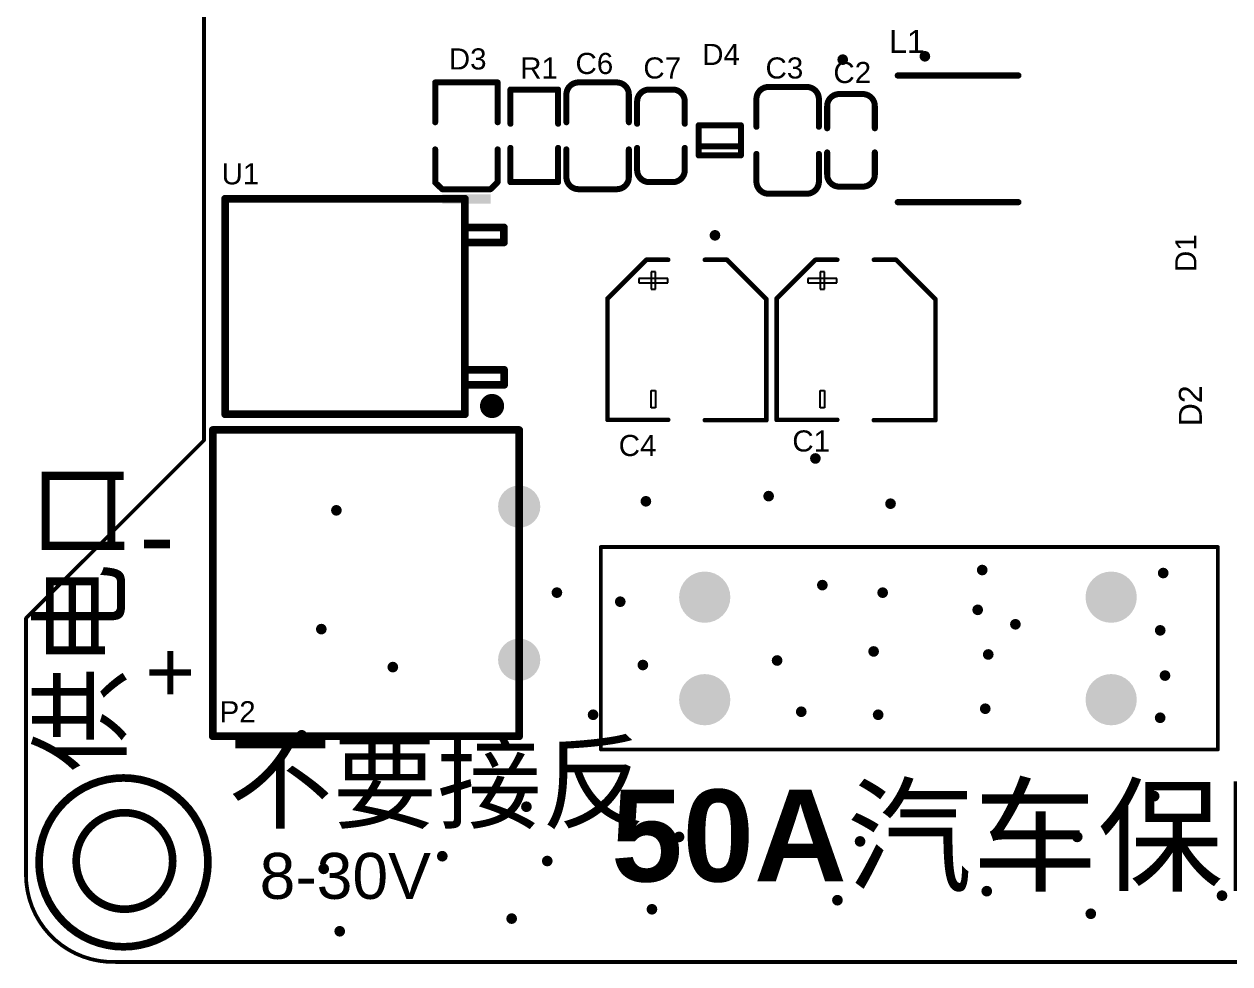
# Model space of a CAD drawing. Header units: inches. Extents: x -6 to 109, y -11 to 64.
# Drawn here: x -5.66 to 34.31, y -0.16 to 31.01 of the extents above; entities that cross this region are included whole.
import ezdxf

# ---------------------------------------------------------------- set-up
doc = ezdxf.new("R2010")
doc.units = ezdxf.units.IN
for name, color, linetype in [('Mechanical1', 6, 'Continuous'), ('PadHoleLayer', 156, 'Continuous'), ('TopOverlay', 2, 'Continuous'), ('ViaHoleLayer', 16, 'Continuous')]:
    doc.layers.add(name, color=color, linetype=linetype)
doc.styles.add('Arial', font='', dxfattribs={"height": 0.2})
doc.styles.add('Arial_Bold', font='', dxfattribs={"height": 0.2})
doc.styles.get('Arial').set_extended_font_data('Arial')
doc.styles.get('Arial_Bold').set_extended_font_data('Arial', bold=True)

# ---------------------------------------------------------------- blocks, each defined once
blk = doc.blocks.new('47UH_4030_3')
at = {"layer": 'TopOverlay', "const_width": 0.203}
for points in [[(2, 2.1), (-2, 2.1)], [(2, -2.1), (-2, -2.1)]]:
    blk.add_lwpolyline(points, dxfattribs=at)
at = {"layer": 'TopOverlay', "const_width": 0.102}
for points in [[(-2.051, 2.1, 1), (-1.949, 2.1, 1)], [(1.949, 2.1, 1), (2.051, 2.1, 1)], [(-2.051, -2.1, 1), (-1.949, -2.1, 1)], [(1.949, -2.1, 1), (2.051, -2.1, 1)]]:
    blk.add_lwpolyline(points, format="xyb", close=True, dxfattribs=at)
blk = doc.blocks.new('LC_TO_252_2_11')
at = {"layer": 'TopOverlay', "const_width": 0.254}
for points in [[(-10.75, 3.573), (-2.8, 3.573)], [(-10.75, -3.573), (-10.75, 3.573)], [(-2.8, -3.573), (-2.8, 3.573)], [(-2.804, 2.623), (-1.504, 2.623)], [(-1.504, 2.123), (-1.504, 2.623)], [(-2.804, 2.123), (-1.504, 2.123)], [(-2.8, -2.1), (-1.5, -2.1)], [(-1.5, -2.6), (-1.5, -2.1)], [(-2.8, -2.6), (-1.5, -2.6)], [(-10.75, -3.573), (-2.8, -3.573)]]:
    blk.add_lwpolyline(points, dxfattribs=at)
at = {"layer": 'TopOverlay'}
for points, const_width in [([(-10.813, 3.573, 1), (-10.686, 3.573, 1)], 0.127), ([(-10.813, 3.573, 1), (-10.686, 3.573, 1)], 0.127), ([(-2.863, 3.573, 1), (-2.736, 3.573, 1)], 0.127), ([(-2.863, 3.573, 1), (-2.736, 3.573, 1)], 0.127), ([(-2.868, 2.623, 1), (-2.741, 2.623, 1)], 0.127), ([(-1.568, 2.623, 1), (-1.441, 2.623, 1)], 0.127), ([(-1.568, 2.623, 1), (-1.441, 2.623, 1)], 0.127), ([(-2.868, 2.123, 1), (-2.741, 2.123, 1)], 0.127), ([(-1.568, 2.123, 1), (-1.441, 2.123, 1)], 0.127), ([(-1.568, 2.123, 1), (-1.441, 2.123, 1)], 0.127), ([(-2.863, -2.1, 1), (-2.736, -2.1, 1)], 0.127), ([(-1.563, -2.1, 1), (-1.436, -2.1, 1)], 0.127), ([(-1.563, -2.1, 1), (-1.436, -2.1, 1)], 0.127), ([(-2.863, -2.6, 1), (-2.736, -2.6, 1)], 0.127), ([(-1.563, -2.6, 1), (-1.436, -2.6, 1)], 0.127), ([(-1.563, -2.6, 1), (-1.436, -2.6, 1)], 0.127), ([(-1.7, -3.3, 1), (-2.1, -3.3, 1)], 0.4), ([(-2.2, -3.3, 1), (-2, -3.3, 1)], 0.2), ([(-1.8, -3.3, 1), (-1.6, -3.3, 1)], 0.2), ([(-10.813, -3.573, 1), (-10.686, -3.573, 1)], 0.127), ([(-10.813, -3.573, 1), (-10.686, -3.573, 1)], 0.127), ([(-2.863, -3.573, 1), (-2.736, -3.573, 1)], 0.127), ([(-2.863, -3.573, 1), (-2.736, -3.573, 1)], 0.127)]:
    blk.add_lwpolyline(points, format="xyb", close=True, dxfattribs=dict(at, const_width=const_width))
blk = doc.blocks.new('LC_0603_R_39')
at = {"layer": 'TopOverlay', "const_width": 0.2}
for points in [[(-0.4, 0.79), (-1.535, 0.79)], [(-1.535, -0.79), (-1.535, 0.79)], [(1.535, 0.79), (0.4, 0.79)], [(1.535, -0.79), (1.535, 0.79)], [(-0.4, -0.79), (-1.535, -0.79)], [(1.535, -0.79), (0.4, -0.79)]]:
    blk.add_lwpolyline(points, dxfattribs=at)
at = {"layer": 'TopOverlay', "const_width": 0.1}
for points in [[(-1.585, 0.79, 1), (-1.485, 0.79, 1)], [(-1.585, 0.79, 1), (-1.485, 0.79, 1)], [(-0.45, 0.79, 1), (-0.35, 0.79, 1)], [(0.35, 0.79, 1), (0.45, 0.79, 1)], [(1.485, 0.79, 1), (1.585, 0.79, 1)], [(1.485, 0.79, 1), (1.585, 0.79, 1)], [(-1.585, -0.79, 1), (-1.485, -0.79, 1)], [(-1.585, -0.79, 1), (-1.485, -0.79, 1)], [(-0.45, -0.79, 1), (-0.35, -0.79, 1)], [(0.35, -0.79, 1), (0.45, -0.79, 1)], [(1.485, -0.79, 1), (1.585, -0.79, 1)], [(1.485, -0.79, 1), (1.585, -0.79, 1)]]:
    blk.add_lwpolyline(points, format="xyb", close=True, dxfattribs=at)
blk = doc.blocks.new('POWER_2P_3_96_51')
at = {"layer": 'PadHoleLayer'}
h = blk.add_hatch(color=156, dxfattribs=at)
edge = h.paths.add_edge_path()
edge.add_arc((4.7498, 2.2352), 0.7, 0, 360)
h = blk.add_hatch(color=156, dxfattribs=at)
edge = h.paths.add_edge_path()
edge.add_arc((4.7498, -2.8448), 0.7, 0, 360)
at = {"layer": 'TopOverlay', "const_width": 0.254}
for points in [[(-5.4102, 4.7752), (4.7498, 4.7752)], [(-5.4102, -5.3848), (-5.4102, 4.7752)], [(4.7498, -5.3848), (4.7498, 4.7752)], [(-5.4102, -5.3848), (4.7498, -5.3848)]]:
    blk.add_lwpolyline(points, dxfattribs=at)
at = {"layer": 'TopOverlay', "const_width": 0.127}
for points in [[(-5.4737, 4.7752, 1), (-5.3467, 4.7752, 1)], [(-5.4737, 4.7752, 1), (-5.3467, 4.7752, 1)], [(4.6863, 4.7752, 1), (4.8133, 4.7752, 1)], [(4.6863, 4.7752, 1), (4.8133, 4.7752, 1)], [(-5.4737, -5.3848, 1), (-5.3467, -5.3848, 1)], [(-5.4737, -5.3848, 1), (-5.3467, -5.3848, 1)], [(4.6863, -5.3848, 1), (4.8133, -5.3848, 1)], [(4.6863, -5.3848, 1), (4.8133, -5.3848, 1)]]:
    blk.add_lwpolyline(points, format="xyb", close=True, dxfattribs=at)
blk = doc.blocks.new('FUSE_50A_53')
at = {"layer": 'PadHoleLayer'}
h = blk.add_hatch(color=156, dxfattribs=at)
edge = h.paths.add_edge_path()
edge.add_arc((0, 0), 0.85, 0, 360)
h = blk.add_hatch(color=156, dxfattribs=at)
edge = h.paths.add_edge_path()
edge.add_arc((13.475, 0), 0.85, 0, 360)
h = blk.add_hatch(color=156, dxfattribs=at)
edge = h.paths.add_edge_path()
edge.add_arc((0, -3.4), 0.85, 0, 360)
h = blk.add_hatch(color=156, dxfattribs=at)
edge = h.paths.add_edge_path()
edge.add_arc((13.475, -3.4), 0.85, 0, 360)
at = {"layer": 'TopOverlay', "const_width": 0.124}
for points in [[(-3.445, -5.05), (-3.445, 1.664)], [(-3.445, 1.664), (1.265, 1.664)], [(1.265, 1.664), (11.135, 1.664)], [(11.135, 1.664), (17.015, 1.664)], [(17.015, -5.05), (17.015, 1.664)], [(-3.445, -5.05), (17.015, -5.05)]]:
    blk.add_lwpolyline(points, dxfattribs=at)
at = {"layer": 'TopOverlay', "const_width": 0.062}
for points in [[(-3.476, 1.664, 1), (-3.414, 1.664, 1)], [(-3.476, 1.664, 1), (-3.414, 1.664, 1)], [(1.234, 1.664, 1), (1.296, 1.664, 1)], [(1.234, 1.664, 1), (1.296, 1.664, 1)], [(11.104, 1.664, 1), (11.166, 1.664, 1)], [(11.104, 1.664, 1), (11.166, 1.664, 1)], [(16.984, 1.664, 1), (17.046, 1.664, 1)], [(16.984, 1.664, 1), (17.046, 1.664, 1)], [(-3.476, -5.05, 1), (-3.414, -5.05, 1)], [(-3.476, -5.05, 1), (-3.414, -5.05, 1)], [(16.984, -5.05, 1), (17.046, -5.05, 1)], [(16.984, -5.05, 1), (17.046, -5.05, 1)]]:
    blk.add_lwpolyline(points, format="xyb", close=True, dxfattribs=at)
blk = doc.blocks.new('LC_SOD_123_77')
at = {"layer": 'TopOverlay', "const_width": 0.2}
for points in [[(-0.5, 0.7), (0.5, 0.7)], [(-0.5, 0.7), (-0.5, -0.7)], [(-0.2, 0.7), (-0.2, -0.7)], [(0.5, 0.7), (0.5, -0.7)], [(-0.5, -0.7), (0.5, -0.7)]]:
    blk.add_lwpolyline(points, dxfattribs=at)
at = {"layer": 'TopOverlay', "const_width": 0.1}
for points in [[(-0.55, 0.7, 1), (-0.45, 0.7, 1)], [(-0.55, 0.7, 1), (-0.45, 0.7, 1)], [(-0.25, 0.7, 1), (-0.15, 0.7, 1)], [(0.45, 0.7, 1), (0.55, 0.7, 1)], [(0.45, 0.7, 1), (0.55, 0.7, 1)], [(-0.55, -0.7, 1), (-0.45, -0.7, 1)], [(-0.55, -0.7, 1), (-0.45, -0.7, 1)], [(-0.25, -0.7, 1), (-0.15, -0.7, 1)], [(0.45, -0.7, 1), (0.55, -0.7, 1)], [(0.45, -0.7, 1), (0.55, -0.7, 1)]]:
    blk.add_lwpolyline(points, format="xyb", close=True, dxfattribs=at)
blk = doc.blocks.new('LC_0805_LED_S1_78')
at = {"layer": 'TopOverlay'}
blk.add_hatch(color=2, dxfattribs=at).paths.add_polyline_path([(-2.245, -0.801), (-1.945, -0.801), (-1.945, 0.799), (-2.245, 0.799)])
at = {"layer": 'TopOverlay', "const_width": 0.2}
for points in [[(-1.55, 1.035), (-1.77, 0.8)], [(-1.77, 0.8), (-1.77, -0.8)], [(-1.55, 1.035), (-0.45, 1.035)], [(0.45, 1.035), (1.77, 1.035)], [(1.77, 1.035), (1.77, -1.035)], [(-1.77, -0.8), (-1.535, -1.035)], [(-1.535, -1.035), (-0.45, -1.035)], [(0.45, -1.035), (1.77, -1.035)]]:
    blk.add_lwpolyline(points, dxfattribs=at)
at = {"layer": 'TopOverlay', "const_width": 0.1}
for points in [[(-1.82, 0.8, 1), (-1.72, 0.8, 1)], [(-1.82, 0.8, 1), (-1.72, 0.8, 1)], [(-1.6, 1.035, 1), (-1.5, 1.035, 1)], [(-1.6, 1.035, 1), (-1.5, 1.035, 1)], [(-0.5, 1.035, 1), (-0.4, 1.035, 1)], [(0.4, 1.035, 1), (0.5, 1.035, 1)], [(1.72, 1.035, 1), (1.82, 1.035, 1)], [(1.72, 1.035, 1), (1.82, 1.035, 1)], [(-1.82, -0.8, 1), (-1.72, -0.8, 1)], [(-1.82, -0.8, 1), (-1.72, -0.8, 1)], [(-1.585, -1.035, 1), (-1.485, -1.035, 1)], [(-1.585, -1.035, 1), (-1.485, -1.035, 1)], [(-0.5, -1.035, 1), (-0.4, -1.035, 1)], [(0.4, -1.035, 1), (0.5, -1.035, 1)], [(1.72, -1.035, 1), (1.82, -1.035, 1)], [(1.72, -1.035, 1), (1.82, -1.035, 1)]]:
    blk.add_lwpolyline(points, format="xyb", close=True, dxfattribs=at)
blk = doc.blocks.new('LC_0603_C_105')
at = {"layer": 'TopOverlay', "const_width": 0.2}
for points in [[(-1.535, 0.39, -0.414214), (-1.135, 0.79)], [(1.135, 0.79, -0.414213), (1.535, 0.39)], [(-1.135, -0.79, -0.414214), (-1.535, -0.39)], [(1.535, -0.39, -0.414213), (1.135, -0.79)]]:
    blk.add_lwpolyline(points, format="xyb", dxfattribs=at)
for points in [[(-0.4, 0.79), (-1.135, 0.79)], [(1.135, 0.79), (0.4, 0.79)], [(-1.535, -0.39), (-1.535, 0.39)], [(1.535, -0.39), (1.535, 0.39)], [(-0.4, -0.79), (-1.135, -0.79)], [(1.135, -0.79), (0.4, -0.79)]]:
    blk.add_lwpolyline(points, dxfattribs=at)
at = {"layer": 'TopOverlay', "const_width": 0.1}
for points in [[(-1.185, 0.79, 1), (-1.085, 0.79, 1)], [(-1.185, 0.79, 1), (-1.085, 0.79, 1)], [(-0.45, 0.79, 1), (-0.35, 0.79, 1)], [(0.35, 0.79, 1), (0.45, 0.79, 1)], [(1.085, 0.79, 1), (1.185, 0.79, 1)], [(1.085, 0.79, 1), (1.185, 0.79, 1)], [(-1.585, 0.39, 1), (-1.485, 0.39, 1)], [(-1.585, 0.39, 1), (-1.485, 0.39, 1)], [(1.485, 0.39, 1), (1.585, 0.39, 1)], [(1.485, 0.39, 1), (1.585, 0.39, 1)], [(-1.585, -0.39, 1), (-1.485, -0.39, 1)], [(-1.585, -0.39, 1), (-1.485, -0.39, 1)], [(1.485, -0.39, 1), (1.585, -0.39, 1)], [(1.485, -0.39, 1), (1.585, -0.39, 1)], [(-1.185, -0.79, 1), (-1.085, -0.79, 1)], [(-1.185, -0.79, 1), (-1.085, -0.79, 1)], [(-0.45, -0.79, 1), (-0.35, -0.79, 1)], [(0.35, -0.79, 1), (0.45, -0.79, 1)], [(1.085, -0.79, 1), (1.185, -0.79, 1)], [(1.085, -0.79, 1), (1.185, -0.79, 1)]]:
    blk.add_lwpolyline(points, format="xyb", close=True, dxfattribs=at)
blk = doc.blocks.new('LC_0805_C_106')
at = {"layer": 'TopOverlay', "const_width": 0.2}
for points in [[(-1.77, 0.635, -0.414214), (-1.37, 1.035)], [(1.37, 1.035, -0.414213), (1.77, 0.635)], [(-1.37, -1.035, -0.414214), (-1.77, -0.635)], [(1.77, -0.635, -0.414214), (1.37, -1.035)]]:
    blk.add_lwpolyline(points, format="xyb", dxfattribs=at)
for points in [[(-0.45, 1.035), (-1.37, 1.035)], [(1.37, 1.035), (0.45, 1.035)], [(-1.77, -0.635), (-1.77, 0.635)], [(1.77, -0.635), (1.77, 0.635)], [(-0.45, -1.035), (-1.37, -1.035)], [(1.37, -1.035), (0.45, -1.035)]]:
    blk.add_lwpolyline(points, dxfattribs=at)
at = {"layer": 'TopOverlay', "const_width": 0.1}
for points in [[(-1.42, 1.035, 1), (-1.32, 1.035, 1)], [(-1.42, 1.035, 1), (-1.32, 1.035, 1)], [(-0.5, 1.035, 1), (-0.4, 1.035, 1)], [(0.4, 1.035, 1), (0.5, 1.035, 1)], [(1.32, 1.035, 1), (1.42, 1.035, 1)], [(1.32, 1.035, 1), (1.42, 1.035, 1)], [(-1.82, 0.635, 1), (-1.72, 0.635, 1)], [(-1.82, 0.635, 1), (-1.72, 0.635, 1)], [(1.72, 0.635, 1), (1.82, 0.635, 1)], [(1.72, 0.635, 1), (1.82, 0.635, 1)], [(-1.82, -0.635, 1), (-1.72, -0.635, 1)], [(-1.82, -0.635, 1), (-1.72, -0.635, 1)], [(1.72, -0.635, 1), (1.82, -0.635, 1)], [(1.72, -0.635, 1), (1.82, -0.635, 1)], [(-1.42, -1.035, 1), (-1.32, -1.035, 1)], [(-1.42, -1.035, 1), (-1.32, -1.035, 1)], [(-0.5, -1.035, 1), (-0.4, -1.035, 1)], [(0.4, -1.035, 1), (0.5, -1.035, 1)], [(1.32, -1.035, 1), (1.42, -1.035, 1)], [(1.32, -1.035, 1), (1.42, -1.035, 1)]]:
    blk.add_lwpolyline(points, format="xyb", close=True, dxfattribs=at)
blk = doc.blocks.new('22UF_35_SMD5_5_4_108')
at = {"layer": 'TopOverlay'}
for p, q in [((-2.101, -0.599), (-2.101, -0.599)), ((-2.101, -0.599), (-2.101, -1.559)), ((-1.957, -0.599), (-2.101, -0.599)), ((-1.957, -1.559), (-1.957, -0.599)), ((-2.317, -1.007), (-2.317, -1.007)), ((-2.317, -1.007), (-2.317, -1.151)), ((-1.741, -1.007), (-2.317, -1.007)), ((-2.317, -1.151), (-1.741, -1.151)), ((-1.741, -1.151), (-1.741, -1.007)), ((1.619, -1.151), (1.619, -1.007)), ((1.619, -1.007), (2.195, -1.007)), ((2.195, -1.151), (1.619, -1.151)), ((2.195, -1.007), (2.195, -1.007)), ((2.195, -1.007), (2.195, -1.151)), ((-2.101, -1.559), (-1.957, -1.559))]:
    blk.add_line(p, q, dxfattribs=at)
at = {"layer": 'TopOverlay', "const_width": 0.152}
for points in [[(-2.72, 1.366), (-1.41, 2.674)], [(2.598, 2.674), (-1.41, 2.674)], [(2.598, 0.632), (2.598, 2.674)], [(-2.72, 0.632), (-2.72, 1.366)], [(-2.72, -1.306), (-2.72, -0.582)], [(2.588, -2.594), (2.588, -0.582)], [(-1.433, -2.594), (-2.72, -1.306)], [(2.588, -2.594), (-1.433, -2.594)]]:
    blk.add_lwpolyline(points, dxfattribs=at)
at = {"layer": 'TopOverlay', "const_width": 0.0762}
for points in [[(-1.448, 2.674, 1), (-1.372, 2.674, 1)], [(-1.448, 2.674, 1), (-1.372, 2.674, 1)], [(2.56, 2.674, 1), (2.637, 2.674, 1)], [(2.56, 2.674, 1), (2.637, 2.674, 1)], [(-2.758, 1.366, 1), (-2.682, 1.366, 1)], [(-2.758, 1.366, 1), (-2.682, 1.366, 1)], [(-2.758, 0.632, 1), (-2.682, 0.632, 1)], [(2.56, 0.632, 1), (2.637, 0.632, 1)], [(-2.758, -0.582, 1), (-2.682, -0.582, 1)], [(2.55, -0.582, 1), (2.626, -0.582, 1)], [(-2.758, -1.306, 1), (-2.682, -1.306, 1)], [(-2.758, -1.306, 1), (-2.682, -1.306, 1)], [(-1.471, -2.594, 1), (-1.394, -2.594, 1)], [(-1.471, -2.594, 1), (-1.394, -2.594, 1)], [(2.55, -2.594, 1), (2.626, -2.594, 1)], [(2.55, -2.594, 1), (2.626, -2.594, 1)]]:
    blk.add_lwpolyline(points, format="xyb", close=True, dxfattribs=at)
blk = doc.blocks.new('LC_0805_C_109')
at = {"layer": 'TopOverlay', "const_width": 0.2}
for points in [[(-1.77, 0.635, -0.414214), (-1.37, 1.035)], [(1.37, 1.035, -0.414213), (1.77, 0.635)], [(-1.37, -1.035, -0.414214), (-1.77, -0.635)], [(1.77, -0.635, -0.414214), (1.37, -1.035)]]:
    blk.add_lwpolyline(points, format="xyb", dxfattribs=at)
for points in [[(-0.45, 1.035), (-1.37, 1.035)], [(1.37, 1.035), (0.45, 1.035)], [(-1.77, -0.635), (-1.77, 0.635)], [(1.77, -0.635), (1.77, 0.635)], [(-0.45, -1.035), (-1.37, -1.035)], [(1.37, -1.035), (0.45, -1.035)]]:
    blk.add_lwpolyline(points, dxfattribs=at)
at = {"layer": 'TopOverlay', "const_width": 0.1}
for points in [[(-1.42, 1.035, 1), (-1.32, 1.035, 1)], [(-1.42, 1.035, 1), (-1.32, 1.035, 1)], [(-0.5, 1.035, 1), (-0.4, 1.035, 1)], [(0.4, 1.035, 1), (0.5, 1.035, 1)], [(1.32, 1.035, 1), (1.42, 1.035, 1)], [(1.32, 1.035, 1), (1.42, 1.035, 1)], [(-1.82, 0.635, 1), (-1.72, 0.635, 1)], [(-1.82, 0.635, 1), (-1.72, 0.635, 1)], [(1.72, 0.635, 1), (1.82, 0.635, 1)], [(1.72, 0.635, 1), (1.82, 0.635, 1)], [(-1.82, -0.635, 1), (-1.72, -0.635, 1)], [(-1.82, -0.635, 1), (-1.72, -0.635, 1)], [(1.72, -0.635, 1), (1.82, -0.635, 1)], [(1.72, -0.635, 1), (1.82, -0.635, 1)], [(-1.42, -1.035, 1), (-1.32, -1.035, 1)], [(-1.42, -1.035, 1), (-1.32, -1.035, 1)], [(-0.5, -1.035, 1), (-0.4, -1.035, 1)], [(0.4, -1.035, 1), (0.5, -1.035, 1)], [(1.32, -1.035, 1), (1.42, -1.035, 1)], [(1.32, -1.035, 1), (1.42, -1.035, 1)]]:
    blk.add_lwpolyline(points, format="xyb", close=True, dxfattribs=at)
blk = doc.blocks.new('LC_0603_C_110')
at = {"layer": 'TopOverlay', "const_width": 0.2}
for points in [[(-1.535, 0.39, -0.414214), (-1.135, 0.79)], [(1.135, 0.79, -0.414213), (1.535, 0.39)], [(-1.135, -0.79, -0.414214), (-1.535, -0.39)], [(1.535, -0.39, -0.414213), (1.135, -0.79)]]:
    blk.add_lwpolyline(points, format="xyb", dxfattribs=at)
for points in [[(-0.4, 0.79), (-1.135, 0.79)], [(1.135, 0.79), (0.4, 0.79)], [(-1.535, -0.39), (-1.535, 0.39)], [(1.535, -0.39), (1.535, 0.39)], [(-0.4, -0.79), (-1.135, -0.79)], [(1.135, -0.79), (0.4, -0.79)]]:
    blk.add_lwpolyline(points, dxfattribs=at)
at = {"layer": 'TopOverlay', "const_width": 0.1}
for points in [[(-1.185, 0.79, 1), (-1.085, 0.79, 1)], [(-1.185, 0.79, 1), (-1.085, 0.79, 1)], [(-0.45, 0.79, 1), (-0.35, 0.79, 1)], [(0.35, 0.79, 1), (0.45, 0.79, 1)], [(1.085, 0.79, 1), (1.185, 0.79, 1)], [(1.085, 0.79, 1), (1.185, 0.79, 1)], [(-1.585, 0.39, 1), (-1.485, 0.39, 1)], [(-1.585, 0.39, 1), (-1.485, 0.39, 1)], [(1.485, 0.39, 1), (1.585, 0.39, 1)], [(1.485, 0.39, 1), (1.585, 0.39, 1)], [(-1.585, -0.39, 1), (-1.485, -0.39, 1)], [(-1.585, -0.39, 1), (-1.485, -0.39, 1)], [(1.485, -0.39, 1), (1.585, -0.39, 1)], [(1.485, -0.39, 1), (1.585, -0.39, 1)], [(-1.185, -0.79, 1), (-1.085, -0.79, 1)], [(-1.185, -0.79, 1), (-1.085, -0.79, 1)], [(-0.45, -0.79, 1), (-0.35, -0.79, 1)], [(0.35, -0.79, 1), (0.45, -0.79, 1)], [(1.085, -0.79, 1), (1.185, -0.79, 1)], [(1.085, -0.79, 1), (1.185, -0.79, 1)]]:
    blk.add_lwpolyline(points, format="xyb", close=True, dxfattribs=at)
blk = doc.blocks.new('22UF_35_SMD5_5_4_111')
at = {"layer": 'TopOverlay'}
for p, q in [((-2.101, -0.599), (-2.101, -0.599)), ((-2.101, -0.599), (-2.101, -1.559)), ((-1.957, -0.599), (-2.101, -0.599)), ((-1.957, -1.559), (-1.957, -0.599)), ((-2.317, -1.007), (-2.317, -1.007)), ((-2.317, -1.007), (-2.317, -1.151)), ((-1.741, -1.007), (-2.317, -1.007)), ((-2.317, -1.151), (-1.741, -1.151)), ((-1.741, -1.151), (-1.741, -1.007)), ((1.619, -1.151), (1.619, -1.007)), ((1.619, -1.007), (2.195, -1.007)), ((2.195, -1.151), (1.619, -1.151)), ((2.195, -1.007), (2.195, -1.007)), ((2.195, -1.007), (2.195, -1.151)), ((-2.101, -1.559), (-1.957, -1.559))]:
    blk.add_line(p, q, dxfattribs=at)
at = {"layer": 'TopOverlay', "const_width": 0.152}
for points in [[(-2.72, 1.366), (-1.41, 2.674)], [(2.598, 2.674), (-1.41, 2.674)], [(2.598, 0.632), (2.598, 2.674)], [(-2.72, 0.632), (-2.72, 1.366)], [(-2.72, -1.306), (-2.72, -0.582)], [(2.588, -2.594), (2.588, -0.582)], [(-1.433, -2.594), (-2.72, -1.306)], [(2.588, -2.594), (-1.433, -2.594)]]:
    blk.add_lwpolyline(points, dxfattribs=at)
at = {"layer": 'TopOverlay', "const_width": 0.0762}
for points in [[(-1.448, 2.674, 1), (-1.372, 2.674, 1)], [(-1.448, 2.674, 1), (-1.372, 2.674, 1)], [(2.56, 2.674, 1), (2.637, 2.674, 1)], [(2.56, 2.674, 1), (2.637, 2.674, 1)], [(-2.758, 1.366, 1), (-2.682, 1.366, 1)], [(-2.758, 1.366, 1), (-2.682, 1.366, 1)], [(-2.758, 0.632, 1), (-2.682, 0.632, 1)], [(2.56, 0.632, 1), (2.637, 0.632, 1)], [(-2.758, -0.582, 1), (-2.682, -0.582, 1)], [(2.55, -0.582, 1), (2.626, -0.582, 1)], [(-2.758, -1.306, 1), (-2.682, -1.306, 1)], [(-2.758, -1.306, 1), (-2.682, -1.306, 1)], [(-1.471, -2.594, 1), (-1.394, -2.594, 1)], [(-1.471, -2.594, 1), (-1.394, -2.594, 1)], [(2.55, -2.594, 1), (2.626, -2.594, 1)], [(2.55, -2.594, 1), (2.626, -2.594, 1)]]:
    blk.add_lwpolyline(points, format="xyb", close=True, dxfattribs=at)

msp = doc.modelspace()

# ---------------------------------------------------------------- hatches: boundary and pattern name
at = {"layer": 'ViaHoleLayer'}
h = msp.add_hatch(color=16, dxfattribs=at)
edge = h.paths.add_edge_path()
edge.add_arc((21.476, 29.827), 0.178, 0, 360)
h = msp.add_hatch(color=16, dxfattribs=at)
edge = h.paths.add_edge_path()
edge.add_arc((24.199, 29.938), 0.178, 0, 360)
h = msp.add_hatch(color=16, dxfattribs=at)
edge = h.paths.add_edge_path()
edge.add_arc((17.24, 24), 0.178, 0, 360)
h = msp.add_hatch(color=16, dxfattribs=at)
edge = h.paths.add_edge_path()
edge.add_arc((20.57, 16.6), 0.178, 0, 360)
h = msp.add_hatch(color=16, dxfattribs=at)
edge = h.paths.add_edge_path()
edge.add_arc((14.95, 15.18), 0.178, 0, 360)
h = msp.add_hatch(color=16, dxfattribs=at)
edge = h.paths.add_edge_path()
edge.add_arc((19.02, 15.35), 0.178, 0, 360)
h = msp.add_hatch(color=16, dxfattribs=at)
edge = h.paths.add_edge_path()
edge.add_arc((23.06, 15.1), 0.178, 0, 360)
h = msp.add_hatch(color=16, dxfattribs=at)
edge = h.paths.add_edge_path()
edge.add_arc((4.69, 14.88), 0.178, 0, 360)
h = msp.add_hatch(color=16, dxfattribs=at)
edge = h.paths.add_edge_path()
edge.add_arc((26.1, 12.9), 0.178, 0, 360)
h = msp.add_hatch(color=16, dxfattribs=at)
edge = h.paths.add_edge_path()
edge.add_arc((32.1, 12.8), 0.178, 0, 360)
h = msp.add_hatch(color=16, dxfattribs=at)
edge = h.paths.add_edge_path()
edge.add_arc((20.8, 12.4), 0.178, 0, 360)
h = msp.add_hatch(color=16, dxfattribs=at)
edge = h.paths.add_edge_path()
edge.add_arc((12, 12.15), 0.178, 0, 360)
h = msp.add_hatch(color=16, dxfattribs=at)
edge = h.paths.add_edge_path()
edge.add_arc((14.1, 11.85), 0.178, 0, 360)
h = msp.add_hatch(color=16, dxfattribs=at)
edge = h.paths.add_edge_path()
edge.add_arc((22.8, 12.15), 0.178, 0, 360)
h = msp.add_hatch(color=16, dxfattribs=at)
edge = h.paths.add_edge_path()
edge.add_arc((25.95, 11.58), 0.178, 0, 360)
h = msp.add_hatch(color=16, dxfattribs=at)
edge = h.paths.add_edge_path()
edge.add_arc((27.2, 11.1), 0.178, 0, 360)
h = msp.add_hatch(color=16, dxfattribs=at)
edge = h.paths.add_edge_path()
edge.add_arc((4.19, 10.94), 0.178, 0, 360)
h = msp.add_hatch(color=16, dxfattribs=at)
edge = h.paths.add_edge_path()
edge.add_arc((32, 10.9), 0.178, 0, 360)
h = msp.add_hatch(color=16, dxfattribs=at)
edge = h.paths.add_edge_path()
edge.add_arc((19.3, 9.9), 0.178, 0, 360)
h = msp.add_hatch(color=16, dxfattribs=at)
edge = h.paths.add_edge_path()
edge.add_arc((22.5, 10.2), 0.178, 0, 360)
h = msp.add_hatch(color=16, dxfattribs=at)
edge = h.paths.add_edge_path()
edge.add_arc((26.3, 10.1), 0.178, 0, 360)
h = msp.add_hatch(color=16, dxfattribs=at)
edge = h.paths.add_edge_path()
edge.add_arc((6.56, 9.68), 0.178, 0, 360)
h = msp.add_hatch(color=16, dxfattribs=at)
edge = h.paths.add_edge_path()
edge.add_arc((14.85, 9.75), 0.178, 0, 360)
h = msp.add_hatch(color=16, dxfattribs=at)
edge = h.paths.add_edge_path()
edge.add_arc((32.16, 9.4), 0.178, 0, 360)
h = msp.add_hatch(color=16, dxfattribs=at)
edge = h.paths.add_edge_path()
edge.add_arc((26.2, 8.3), 0.178, 0, 360)
h = msp.add_hatch(color=16, dxfattribs=at)
edge = h.paths.add_edge_path()
edge.add_arc((13.2, 8.1), 0.178, 0, 360)
h = msp.add_hatch(color=16, dxfattribs=at)
edge = h.paths.add_edge_path()
edge.add_arc((20.1, 8.2), 0.178, 0, 360)
h = msp.add_hatch(color=16, dxfattribs=at)
edge = h.paths.add_edge_path()
edge.add_arc((22.65, 8.1), 0.178, 0, 360)
h = msp.add_hatch(color=16, dxfattribs=at)
edge = h.paths.add_edge_path()
edge.add_arc((32, 8), 0.178, 0, 360)
h = msp.add_hatch(color=16, dxfattribs=at)
edge = h.paths.add_edge_path()
edge.add_arc((3.54, 7.42), 0.178, 0, 360)
h = msp.add_hatch(color=16, dxfattribs=at)
edge = h.paths.add_edge_path()
edge.add_arc((10.99, 5.05), 0.178, 0, 360)
h = msp.add_hatch(color=16, dxfattribs=at)
edge = h.paths.add_edge_path()
edge.add_arc((31.8, 5.4), 0.178, 0, 360)
h = msp.add_hatch(color=16, dxfattribs=at)
edge = h.paths.add_edge_path()
edge.add_arc((16.05, 4.05), 0.178, 0, 360)
h = msp.add_hatch(color=16, dxfattribs=at)
edge = h.paths.add_edge_path()
edge.add_arc((22.05, 3.9), 0.178, 0, 360)
h = msp.add_hatch(color=16, dxfattribs=at)
edge = h.paths.add_edge_path()
edge.add_arc((29.25, 4.05), 0.178, 0, 360)
h = msp.add_hatch(color=16, dxfattribs=at)
edge = h.paths.add_edge_path()
edge.add_arc((8.2, 3.41), 0.178, 0, 360)
h = msp.add_hatch(color=16, dxfattribs=at)
edge = h.paths.add_edge_path()
edge.add_arc((11.68, 3.25), 0.178, 0, 360)
h = msp.add_hatch(color=16, dxfattribs=at)
edge = h.paths.add_edge_path()
edge.add_arc((4.27, 2.99), 0.178, 0, 360)
h = msp.add_hatch(color=16, dxfattribs=at)
edge = h.paths.add_edge_path()
edge.add_arc((26.25, 2.25), 0.178, 0, 360)
h = msp.add_hatch(color=16, dxfattribs=at)
edge = h.paths.add_edge_path()
edge.add_arc((21.3, 1.95), 0.178, 0, 360)
h = msp.add_hatch(color=16, dxfattribs=at)
edge = h.paths.add_edge_path()
edge.add_arc((34.05, 2.1), 0.178, 0, 360)
h = msp.add_hatch(color=16, dxfattribs=at)
edge = h.paths.add_edge_path()
edge.add_arc((15.15, 1.65), 0.178, 0, 360)
h = msp.add_hatch(color=16, dxfattribs=at)
edge = h.paths.add_edge_path()
edge.add_arc((29.7, 1.5), 0.178, 0, 360)
h = msp.add_hatch(color=16, dxfattribs=at)
edge = h.paths.add_edge_path()
edge.add_arc((10.5, 1.34), 0.178, 0, 360)
h = msp.add_hatch(color=16, dxfattribs=at)
edge = h.paths.add_edge_path()
edge.add_arc((4.8, 0.92), 0.178, 0, 360)

# ---------------------------------------------------------------- linework, layer by layer
at = {"layer": 'Mechanical1', "const_width": 0.124}
for points in [[(0.3, 17.2), (0.3, 54.8)], [(-5.6, 11.3), (0.3, 17.2)], [(-5.6, 2.73), (-5.6, 11.3)], [(-2.622, -0.1), (98.201, -0.1)]]:
    msp.add_lwpolyline(points, dxfattribs=at)
at = {"layer": 'Mechanical1'}
for points, const_width in [([(0.269, 17.2, 1), (0.331, 17.2, 1)], 0.062), ([(0.269, 17.2, 1), (0.331, 17.2, 1)], 0.062), ([(-5.631, 11.3, 1), (-5.569, 11.3, 1)], 0.062), ([(-5.631, 11.3, 1), (-5.569, 11.3, 1)], 0.062), ([(-0.737, 3.251, 1), (-3.937, 3.251, 1)], 0.254), ([(-4, 3.251, 1), (-3.873, 3.251, 1)], 0.127), ([(-0.8, 3.251, 1), (-0.673, 3.251, 1)], 0.127), ([(-5.632, 2.791, 1), (-5.57, 2.791, 1)], 0.062), ([(-5.631, 2.73, 1), (-5.569, 2.73, 1)], 0.062), ([(-2.667, -0.098, 1), (-2.605, -0.098, 1)], 0.062), ([(-2.653, -0.1, 1), (-2.591, -0.1, 1)], 0.062)]:
    msp.add_lwpolyline(points, format="xyb", close=True, dxfattribs=dict(at, const_width=const_width))
at = {"layer": 'Mechanical1', "const_width": 0.124}
msp.add_lwpolyline([(-2.636, -0.098, -0.421873), (-5.601, 2.791)], format="xyb", dxfattribs=at)
at = {"layer": 'TopOverlay'}
for points, const_width in [([(0.432, 3.205, 1), (-5.168, 3.205, 1)], 0.254), ([(-5.231, 3.205, 1), (-5.104, 3.205, 1)], 0.127), ([(0.369, 3.205, 1), (0.496, 3.205, 1)], 0.127)]:
    msp.add_lwpolyline(points, format="xyb", close=True, dxfattribs=dict(at, const_width=const_width))

# ---------------------------------------------------------------- block references
for name, p, rotation in [('47UH_4030_3', (25.3, 27.2), 180), ('LC_0805_LED_S1_78', (9, 27.3), 90), ('LC_0603_R_39', (11.25, 27.3), 270), ('LC_0805_C_106', (13.35, 27.3), 270), ('LC_0603_C_105', (15.45, 27.3), 270), ('LC_0805_C_109', (19.65, 27.15), 270), ('LC_0603_C_110', (21.75, 27.15), 270), ('LC_SOD_123_77', (17.4, 27.15), 90), ('22UF_35_SMD5_5_4_108', (16.272, 20.469), 270), ('22UF_35_SMD5_5_4_111', (21.877, 20.469), 270)]:
    msp.add_blockref(name, p, dxfattribs=dict(rotation=rotation))
for name, p in [('LC_TO_252_2_11', (11.75, 21.64)), ('POWER_2P_3_96_51', (6, 12.77)), ('FUSE_50A_53', (16.9, 12))]:
    msp.add_blockref(name, p)

# ---------------------------------------------------------------- texts
for s, height, style, p in [('L1', 0.762, 'Arial', (23.012, 30.048)), ('D3', 0.7, 'Arial', (8.417, 29.5)), ('C6', 0.7, 'Arial', (12.617, 29.35)), ('D4', 0.7, 'Arial', (16.817, 29.65)), ('R1', 0.7, 'Arial', (10.783, 29.2)), ('C7', 0.7, 'Arial', (14.867, 29.2)), ('C3', 0.7, 'Arial', (18.917, 29.2)), ('C2', 0.7, 'Arial', (21.167, 29.05)), ('U1', 0.7, 'Arial', (0.883, 25.69)), ('C4', 0.7, 'Arial', (14.049, 16.68)), ('C1', 0.7, 'Arial', (19.805, 16.83)), ('-', 2.54, 'Arial', (-1.846, 12.784)), ('+', 2.032, 'Arial', (-1.646, 8.515)), ('P2', 0.7, 'Arial', (0.817, 7.85)), ('不要接反', 2.54, 'Arial_Bold', (1.1, 4.59)), ('50A汽车保险丝', 3.048, 'Arial_Bold', (13.8, 2.571))]:
    msp.add_text(s, height=height, dxfattribs=dict(at, style=style)).set_placement(p)
for s, height, rotation, style, p in [('D1', 0.7, 90, 'Arial', (33.2, 22.783)), ('D2', 0.762, 90, 'Arial', (33.381, 17.665)), ('供电口', 2.54, 90, 'Arial_Bold', (-2.534, 6.2)), ('8-30V', 1.524, 360, 'Arial', (2.144, 1.994))]:
    msp.add_text(s, height=height, rotation=rotation, dxfattribs=dict(at, style=style)).set_placement(p)

doc.saveas('drawing.dxf')
